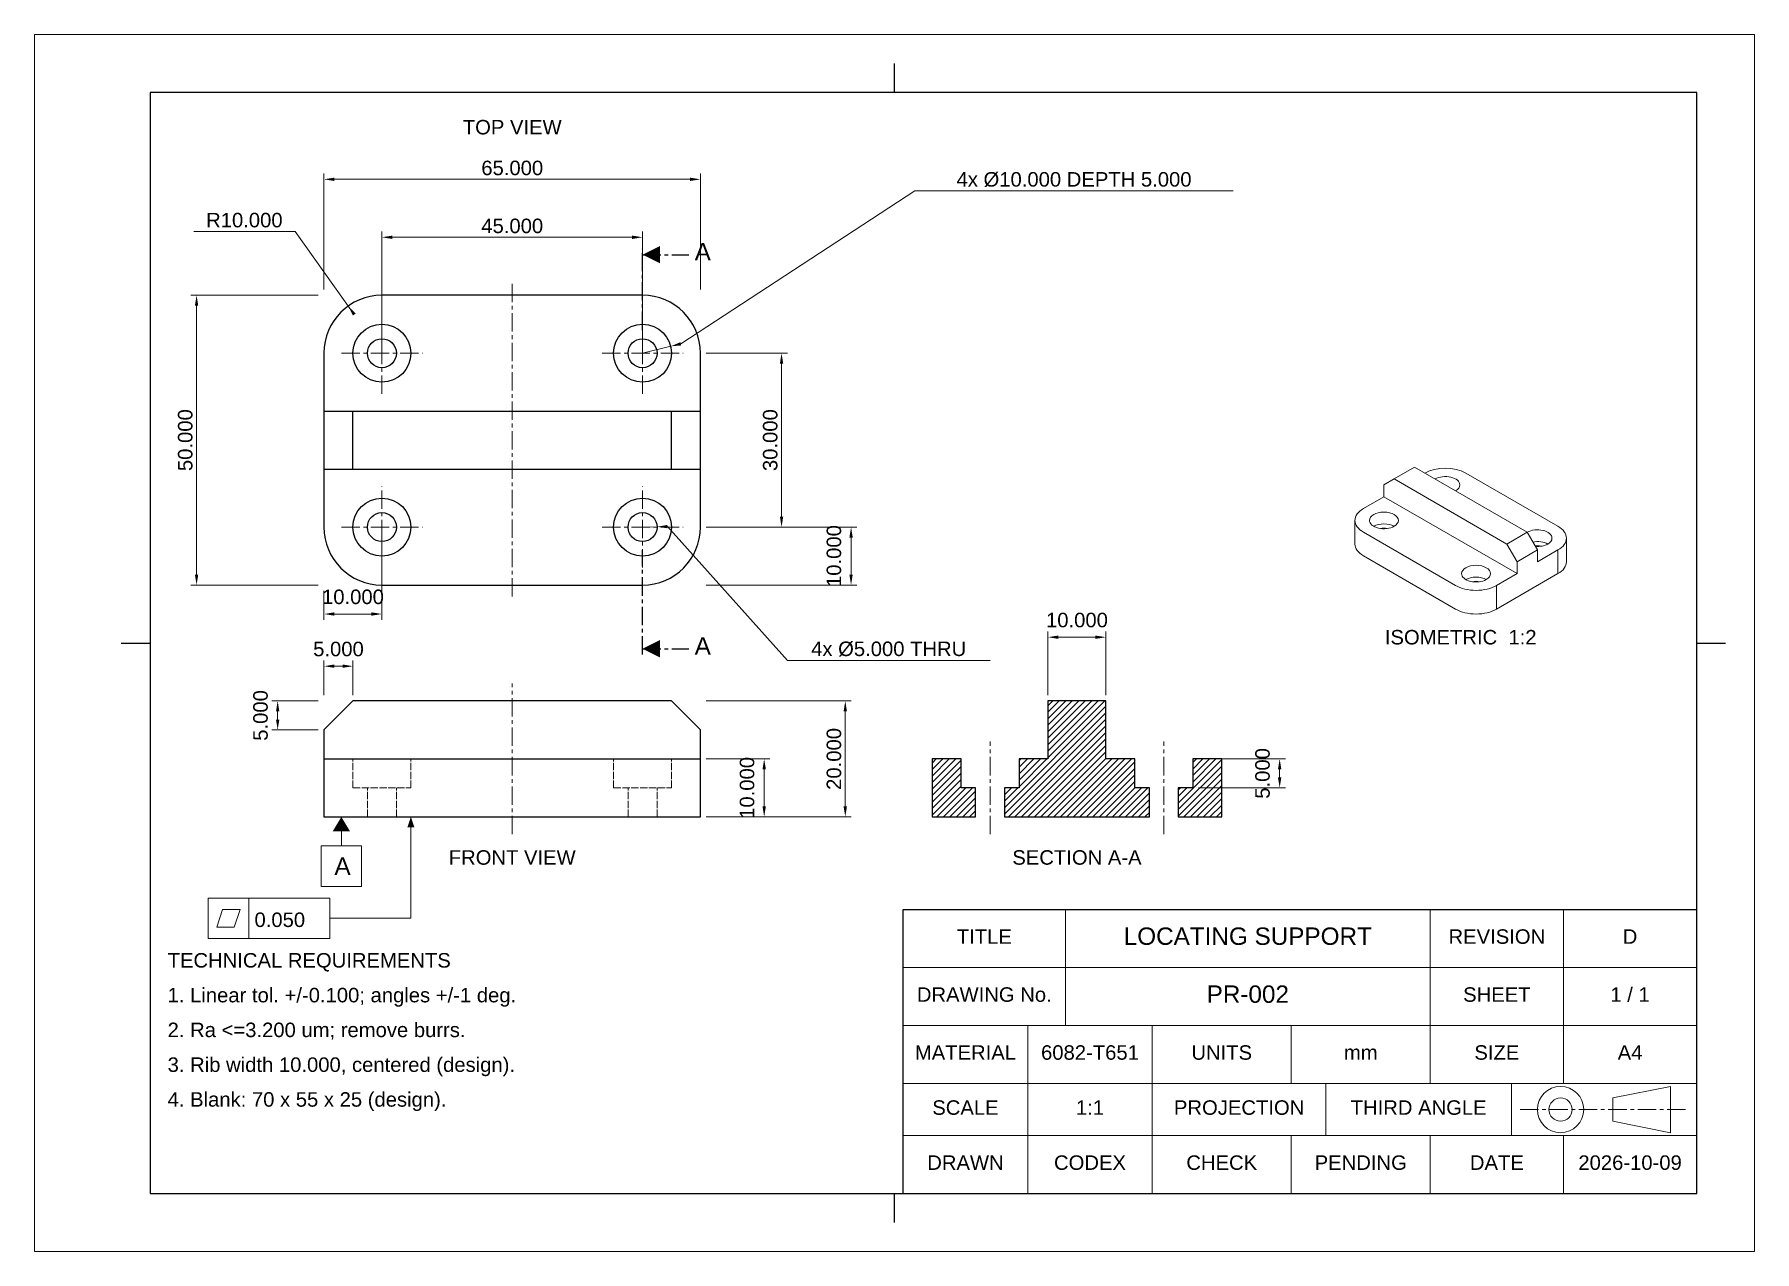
# Paper-space layout 'Layout1' of a CAD drawing. Header units: millimetres. Extents: x 0 to 297, y 0 to 210.
# The model-space entities are those that its viewports show. They can reach past a viewport. Long polylines and large blocks are cut down to what shows.
import ezdxf
from ezdxf.enums import TextEntityAlignment as Align

# ---------------------------------------------------------------- set-up
doc = ezdxf.new("R2010")
doc.units = ezdxf.units.MM
doc.linetypes.add('CENTER', pattern=[5.08, 3.175, -0.635, 0.635, -0.635])
doc.linetypes.add('DASHED', pattern=[1.524, 1.27, -0.254])
doc.layers.get('0').update_dxf_attribs({"lineweight": 13})
doc.layers.get('Defpoints').update_dxf_attribs({"lineweight": 13})
for name, color, linetype, lineweight in [('CENTER', 1, 'CENTER', 13), ('CUTTING', 7, 'CENTER', 25), ('DIMENSIONS', 7, 'CONTINUOUS', 13), ('FRAME', 7, 'Continuous', 25), ('HIDDEN', 8, 'DASHED', 13), ('ISOMETRIC', 7, 'Continuous', 18), ('NOTES', 7, 'CONTINUOUS', 13), ('OUTLINE', 7, 'CONTINUOUS', 25), ('SECTION', 7, 'Continuous', 9), ('TITLEBLOCK', 7, 'Continuous', 18)]:
    doc.layers.add(name, color=color, linetype=linetype, lineweight=lineweight)
doc.styles.add('ANNOTATION', font='arial.ttf')
doc.dimstyles.new('MM_1TO1', dxfattribs={"dimtxt": 2.5, "dimasz": 1.8, "dimexe": 1, "dimexo": 1, "dimgap": 0.7, "dimtad": 1, "dimdec": 3, "dimrnd": 1e-06, "dimzin": 0, "dimdsep": 46, "dimtxsty": 'ANNOTATION', "dimcen": 2.5, "dimadec": 3, "dimazin": 3, "dimtfac": 1, "dimtdec": 3, "dimtmove": 0, "dimatfit": 3, "dimlwd": 13, "dimlwe": 13})
pattern_1 = [(45, (0, 0), (-0.561266, 0.561266), [])]

# ---------------------------------------------------------------- blocks, each defined once
blk = doc.blocks.new('_CLOSEDFILLED')
at = {"color": 0, "linetype": 'BYBLOCK'}
blk.add_solid([(-1, 0.16), (0, 0), (-1, -0.16)], dxfattribs=at)
blk = doc.blocks.new('*D13')
at = {"lineweight": 13}
for p, q in [((45, 176), (27.5, 176)), ((55.23, 161.67), (45, 176))]:
    blk.add_line(p, q, dxfattribs=at)
at = {"layer": 'Defpoints'}
for p in [(54.19, 163.14), (60, 155)]:
    blk.add_point(p, dxfattribs=at)
at = {"layer": 'DIMENSIONS', "xscale": 1.8, "yscale": 1.8, "rotation": 125.5376777919744}
blk.add_blockref('_CLOSEDFILLED', (54.19, 163.14), dxfattribs=at)
at = {"layer": 'DIMENSIONS', "insert": (36.25, 177.95), "char_height": 2.5, "attachment_point": 5, "style": 'ANNOTATION'}
blk.add_mtext('R10.000', dxfattribs=at)
blk = doc.blocks.new('*D14')
at = {"color": 0, "lineweight": 13}
for p, q in [((111.6, 156.62), (152, 183)), ((152, 183), (207, 183)), ((105, 155), (109.86, 156.19))]:
    blk.add_line(p, q, dxfattribs=at)
at = {"layer": 'Defpoints'}
for p in [(105, 155), (109.86, 156.19)]:
    blk.add_point(p, dxfattribs=at)
at = {"layer": 'DIMENSIONS', "color": 0, "xscale": 1.8, "yscale": 1.8, "rotation": 193.78159723565344}
blk.add_blockref('_CLOSEDFILLED', (109.86, 156.19), dxfattribs=at)
at = {"layer": 'DIMENSIONS', "color": 0, "insert": (179.5, 184.95), "char_height": 2.5, "width": 55, "attachment_point": 5, "style": 'ANNOTATION'}
blk.add_mtext('4x %%c10.000 DEPTH 5.000', dxfattribs=at)
blk = doc.blocks.new('*D15')
at = {"color": 0, "lineweight": 13}
for p, q in [((105, 125), (107.5, 125.05)), ((109.3, 125.08), (130, 102)), ((130, 102), (165, 102))]:
    blk.add_line(p, q, dxfattribs=at)
at = {"layer": 'Defpoints'}
for p in [(105, 125), (107.5, 125.05)]:
    blk.add_point(p, dxfattribs=at)
at = {"layer": 'DIMENSIONS', "color": 0, "xscale": 1.8, "yscale": 1.8, "rotation": 181.08092418666084}
blk.add_blockref('_CLOSEDFILLED', (107.5, 125.05), dxfattribs=at)
at = {"layer": 'DIMENSIONS', "color": 0, "insert": (147.5, 103.95), "char_height": 2.5, "width": 35, "attachment_point": 5, "style": 'ANNOTATION'}
blk.add_mtext('4x %%c5.000 THRU', dxfattribs=at)

msp = doc.modelspace()

# ---------------------------------------------------------------- hatches: boundary and pattern name
at = {"layer": 'SECTION'}
h = msp.add_hatch(dxfattribs=at)
h.set_pattern_fill('ANSI31', scale=0.5)
h.set_pattern_definition(pattern_1)
h.paths.add_polyline_path([(167.5, 75), (192.5, 75), (192.5, 80), (190, 80), (190, 85), (185, 85), (185, 95), (175, 95), (175, 85), (170, 85), (170, 80), (167.5, 80)])
h = msp.add_hatch(dxfattribs=at)
h.set_pattern_fill('ANSI31', scale=0.5)
h.set_pattern_definition(pattern_1)
h.paths.add_polyline_path([(155, 75), (162.5, 75), (162.5, 80), (160, 80), (160, 85), (155, 85)])
h = msp.add_hatch(dxfattribs=at)
h.set_pattern_fill('ANSI31', scale=0.5)
h.set_pattern_definition(pattern_1)
h.paths.add_polyline_path([(197.5, 75), (205, 75), (205, 85), (200, 85), (200, 80), (197.5, 80)])

# ---------------------------------------------------------------- linework, layer by layer
at = {"layer": 'CENTER'}
for p, q in [((82.5, 113), (82.5, 167)), ((60, 148), (60, 162)), ((105, 148), (105, 162)), ((53, 155), (67, 155)), ((98, 155), (112, 155)), ((60, 118), (60, 132)), ((105, 118), (105, 132)), ((53, 125), (67, 125)), ((98, 125), (112, 125)), ((82.5, 72), (82.5, 98)), ((165, 72), (165, 88)), ((195, 72), (195, 88))]:
    msp.add_line(p, q, dxfattribs=at)
at = {"layer": 'CENTER', "lineweight": 13}
msp.add_line((256.5, 24.5), (285.5, 24.5), dxfattribs=at)
at = {"layer": 'CUTTING'}
for p, q in [((105, 159), (105, 173)), ((105, 172), (113, 172)), ((105, 103), (105, 121)), ((105, 104), (113, 104))]:
    msp.add_line(p, q, dxfattribs=at)
for points in [[(105, 172), (108, 173.5), (108, 170.5)], [(105, 104), (108, 105.5), (108, 102.5)]]:
    msp.add_solid(points, dxfattribs=at)
at = {"layer": 'DIMENSIONS'}
for p, q in [((65, 57.5), (65, 75)), ((53, 72.5), (53, 70)), ((56.5, 70), (49.5, 70)), ((49.5, 70), (49.5, 63)), ((56.5, 63), (56.5, 70)), ((49.5, 63), (56.5, 63)), ((51, 61), (30, 61)), ((30, 61), (30, 54)), ((37, 54), (37, 61)), ((51, 54), (51, 61)), ((32.5, 59), (31.5, 56)), ((35.5, 59), (32.5, 59)), ((34.5, 56), (35.5, 59)), ((51, 57.5), (65, 57.5)), ((30, 54), (51, 54)), ((31.5, 56), (34.5, 56))]:
    msp.add_line(p, q, dxfattribs=at)
for points in [[(53, 75), (51.5, 72.5), (54.5, 72.5)], [(65, 75), (64.4, 73.2), (65.6, 73.2)]]:
    msp.add_solid(points, dxfattribs=at)
at = {"layer": 'FRAME', "lineweight": 13}
for p, q in [((297, 210), (0, 210)), ((0, 210), (0, 0)), ((297, 0), (297, 210)), ((0, 0), (297, 0))]:
    msp.add_line(p, q, dxfattribs=at)
at = {"layer": 'FRAME'}
for p, q in [((148.5, 200), (148.5, 205)), ((287, 200), (20, 200)), ((20, 200), (20, 10)), ((287, 10), (287, 200)), ((15, 105), (20, 105)), ((287, 105), (292, 105)), ((20, 10), (287, 10)), ((148.5, 5), (148.5, 10))]:
    msp.add_line(p, q, dxfattribs=at)
at = {"layer": 'HIDDEN'}
for p, q in [((55, 80), (55, 85)), ((65, 80), (65, 85)), ((100, 80), (100, 85)), ((110, 80), (110, 85)), ((55, 80), (65, 80)), ((57.5, 75), (57.5, 80)), ((62.5, 75), (62.5, 80)), ((100, 80), (110, 80)), ((102.5, 75), (102.5, 80)), ((107.5, 75), (107.5, 80))]:
    msp.add_line(p, q, dxfattribs=at)
at = {"layer": 'ISOMETRIC'}
for p, q in [((238.3033, 135.3404), (234.7678, 133.2992)), ((257.7487, 124.1136), (238.3033, 135.3404)), ((247.1421, 134.3198), (263.052, 125.1342)), ((234.7678, 133.2992), (233, 132.2785)), ((233, 132.2785), (233, 130.2373)), ((254.2132, 122.0723), (234.7678, 133.2992)), ((229.4645, 128.1961), (233, 130.2373)), ((233, 130.2373), (255.981, 116.9692)), ((228, 122.0723), (228, 126.1548)), ((229.4645, 124.1136), (245.3744, 114.928)), ((257.7487, 124.1136), (254.2132, 122.0723)), ((255.981, 119.0105), (254.2132, 122.0723)), ((259.5165, 121.0517), (257.7487, 124.1136)), ((264.5165, 119.0105), (264.5165, 123.093)), ((229.4645, 120.0311), (245.3744, 110.8455)), ((259.5165, 121.0517), (255.981, 119.0105)), ((255.981, 116.9692), (255.981, 119.0105)), ((259.5165, 119.0105), (263.052, 121.0517)), ((259.5165, 119.0105), (259.5165, 121.0517)), ((263.052, 116.9692), (263.052, 121.0517)), ((252.4454, 114.928), (255.981, 116.9692)), ((252.4454, 110.8455), (263.052, 116.9692)), ((252.4454, 110.8455), (252.4454, 114.928))]:
    msp.add_line(p, q, dxfattribs=at)
for centre, major_axis, start_param, end_param in [((243.6066, 132.2785), (-5, 0), 3.92699082, 5.49778714), ((243.6066, 132.2785), (2.5, 0), 0, 2.35619449), ((243.6066, 132.2785), (2.5, 0), 5.49778714, 0), ((233, 126.1548), (5, 0), 2.35619449, 3.14159265), ((233, 126.1548), (5, 0), 3.14159265, 3.92699082), ((233, 126.1548), (2.5, 0), 0, 3.14159265), ((233, 126.1548), (2.5, 0), 3.14159265, 5.49778714), ((233, 124.1136), (2.5, 0), 0.78539816, 2.35619449), ((233, 124.1136), (1.25, 0), 1.08410137, 2.05749128), ((233, 126.1548), (2.5, 0), 5.49778714, 0), ((259.5165, 123.093), (5, 0), 0, 0.78539816), ((233, 122.0723), (5, 0), 3.14159265, 3.92699082), ((259.5165, 123.093), (2.5, 0), 0, 2.35619449), ((259.5165, 121.0517), (2.5, 0), 0.78539816, 1.89254688), ((259.5165, 121.0517), (1.25, 0), 1.08410137, 1.89254688), ((259.5165, 123.093), (2.5, 0), 4.57049193, 5.49778714), ((259.5165, 123.093), (2.5, 0), 5.49778714, 0), ((259.5165, 123.093), (5, 0), 5.49778714, 0), ((259.5165, 119.0105), (5, 0), 5.49778714, 0), ((248.9099, 116.9692), (2.5, 0), 0, 3.14159265), ((248.9099, 116.9692), (2.5, 0), 3.14159265, 5.49778714), ((248.9099, 114.928), (2.5, 0), 0.78539816, 2.35619449), ((248.9099, 116.9692), (2.5, 0), 5.49778714, 0), ((248.9099, 116.9692), (-5, 0), 0.78539816, 2.35619449), ((248.9099, 114.928), (1.25, 0), 1.08410137, 2.05749128), ((248.9099, 112.8868), (-5, 0), 0.78539816, 2.35619449)]:
    msp.add_ellipse(centre, major_axis=major_axis, ratio=0.57735027, start_param=start_param, end_param=end_param, dxfattribs=at)
at = {"layer": 'OUTLINE'}
for p, q in [((105, 165), (60, 165)), ((50, 155), (50, 125)), ((115, 125), (115, 155)), ((50, 145), (115, 145)), ((55, 135), (55, 145)), ((110, 135), (110, 145)), ((50, 135), (115, 135)), ((60, 115), (105, 115)), ((55, 95), (50, 90)), ((110, 95), (55, 95)), ((115, 90), (110, 95)), ((185, 95), (175, 95)), ((175, 95), (175, 85)), ((185, 85), (185, 95)), ((50, 90), (50, 75)), ((115, 75), (115, 90)), ((50, 85), (115, 85)), ((160, 85), (155, 85)), ((155, 85), (155, 75)), ((160, 80), (160, 85)), ((175, 85), (170, 85)), ((170, 85), (170, 80)), ((190, 85), (185, 85)), ((190, 80), (190, 85)), ((205, 85), (200, 85)), ((200, 85), (200, 80)), ((205, 75), (205, 85)), ((162.5, 80), (160, 80)), ((162.5, 75), (162.5, 80)), ((170, 80), (167.5, 80)), ((167.5, 80), (167.5, 75)), ((192.5, 80), (190, 80)), ((192.5, 75), (192.5, 80)), ((200, 80), (197.5, 80)), ((197.5, 80), (197.5, 75)), ((50, 75), (115, 75)), ((155, 75), (162.5, 75)), ((167.5, 75), (192.5, 75)), ((197.5, 75), (205, 75))]:
    msp.add_line(p, q, dxfattribs=at)
for centre, radius in [((60, 155), 5), ((60, 155), 2.5), ((105, 155), 5), ((105, 155), 2.5), ((60, 125), 5), ((105, 125), 5), ((60, 125), 2.5), ((105, 125), 2.5)]:
    msp.add_circle(centre, radius, dxfattribs=at)
for centre, start, end in [((60, 155), 90, 180), ((105, 155), 0, 90), ((60, 125), 180, -90), ((105, 125), -90, 0)]:
    msp.add_arc(centre, 10, start, end, dxfattribs=at)
at = {"layer": 'TITLEBLOCK', "lineweight": 25}
for p, q in [((150, 10), (150, 59)), ((150, 59), (287, 59))]:
    msp.add_line(p, q, dxfattribs=at)
at = {"layer": 'TITLEBLOCK', "lineweight": 13}
for p, q in [((178, 49), (178, 59)), ((264, 49), (264, 59)), ((178, 39), (178, 49)), ((264, 39), (264, 49)), ((171.5, 29), (171.5, 39)), ((217, 29), (217, 39)), ((264, 29), (264, 39)), ((171.5, 20), (171.5, 29)), ((223, 20), (223, 29)), ((171.5, 10), (171.5, 20)), ((217, 10), (217, 20)), ((264, 10), (264, 20))]:
    msp.add_line(p, q, dxfattribs=at)
at = {"layer": 'TITLEBLOCK', "lineweight": 18}
for p, q in [((241, 29), (241, 59)), ((150, 49), (287, 49)), ((150, 39), (287, 39)), ((193, 10), (193, 39)), ((150, 29), (287, 29)), ((255, 20), (255, 29)), ((282.5, 28.5), (272.5, 26.5)), ((282.5, 20.5), (282.5, 28.5)), ((272.5, 26.5), (272.5, 22.5)), ((272.5, 22.5), (282.5, 20.5)), ((150, 20), (287, 20)), ((241, 10), (241, 20))]:
    msp.add_line(p, q, dxfattribs=at)
for radius in [4, 2]:
    msp.add_circle((263.5, 24.5), radius, dxfattribs=at)

# ---------------------------------------------------------------- texts
at = {"layer": 'NOTES', "style": 'ANNOTATION'}
for s, p in [('TOP VIEW', (82.5, 192)), ('ISOMETRIC  1:2', (246.2583, 104)), ('FRONT VIEW', (82.5, 66)), ('SECTION A-A', (180, 66))]:
    msp.add_text(s, height=2.5, dxfattribs=at).set_placement(p, align=Align.BOTTOM_CENTER)
for s, height, p in [('A', 3, (114, 171)), ('A', 3, (114, 103)), ('A', 3, (51.8, 65)), ('0.050', 2.5, (38, 56)), ('TECHNICAL REQUIREMENTS', 2.5, (23, 49)), ('1. Linear tol. +/-0.100; angles +/-1 deg.', 2.5, (23, 43)), ('2. Ra <=3.200 um; remove burrs.', 2.5, (23, 37)), ('3. Rib width 10.000, centered (design).', 2.5, (23, 31)), ('4. Blank: 70 x 55 x 25 (design).', 2.5, (23, 25))]:
    msp.add_text(s, height=height, dxfattribs=at).set_placement(p)
at = {"layer": 'TITLEBLOCK', "style": 'ANNOTATION'}
for s, height, p in [('TITLE', 2.5, (164, 54.347)), ('LOCATING SUPPORT', 3, (209.5, 54.4164)), ('REVISION', 2.5, (252.5, 54.347)), ('D', 2.5, (275.5, 54.347)), ('DRAWING No.', 2.5, (164, 44.347)), ('PR-002', 3, (209.5, 44.4164)), ('SHEET', 2.5, (252.5, 44.347)), ('1 / 1', 2.5, (275.5, 44.347)), ('MATERIAL', 2.5, (160.75, 34.347)), ('6082-T651', 2.5, (182.25, 34.347)), ('UNITS', 2.5, (205, 34.347)), ('mm', 2.5, (229, 34.347)), ('SIZE', 2.5, (252.5, 34.347)), ('A4', 2.5, (275.5, 34.347)), ('SCALE', 2.5, (160.75, 24.847)), ('1:1', 2.5, (182.25, 24.847)), ('PROJECTION', 2.5, (208, 24.847)), ('THIRD ANGLE', 2.5, (239, 24.847)), ('DRAWN', 2.5, (160.75, 15.347)), ('CODEX', 2.5, (182.25, 15.347)), ('CHECK', 2.5, (205, 15.347)), ('PENDING', 2.5, (229, 15.347)), ('DATE', 2.5, (252.5, 15.347)), ('2026-10-09', 2.5, (275.5, 15.347))]:
    msp.add_text(s, height=height, dxfattribs=at).set_placement(p, align=Align.MIDDLE_CENTER)

# ---------------------------------------------------------------- dimensions: what is measured, and where the dimension line sits
at = {"layer": 'DIMENSIONS'}
for base, p1, p2 in [((50, 185), (50, 165), (115, 165)), ((60, 175), (60, 155), (105, 155)), ((50, 110), (50, 115), (60, 125)), ((175, 106), (175, 95), (185, 95)), ((50, 101), (50, 95), (55, 95))]:
    msp.add_linear_dim(base=base, p1=p1, p2=p2, dimstyle='MM_1TO1', override={"dimlwd": 13, "dimlwe": 13}, dxfattribs=at).render()
for p1, p2, text, picture, middle in [((100.1439, 153.8089), (109.8561, 156.1911), '4x <> DEPTH 5.000', '*D14', (152, 183)), ((102.5004, 124.9528), (107.4996, 125.0472), '4x <> THRU', '*D15', (130, 102))]:
    dim = msp.add_diameter_dim_2p(p1=p1, p2=p2, text=text, dimstyle='MM_1TO1', override={"dimtih": 1, "dimtoh": 1, "dimlwd": 13, "dimlwe": 13}, dxfattribs=at)
    dim.commit()
    dim.dimension.update_dxf_attribs({"geometry": picture, "text_midpoint": middle, "dimtype": 163})
dim = msp.add_radius_dim(center=(60, 155), mpoint=(54.1876, 163.1373), dimstyle='MM_1TO1', override={"dimtih": 1, "dimtoh": 1, "dimlwd": 13, "dimlwe": 13}, dxfattribs=at)
dim.commit()
dim.dimension.update_dxf_attribs({"geometry": '*D13', "text_midpoint": (45, 176), "dimtype": 164})
for base, p1, p2 in [((28, 115), (50, 115), (50, 165)), ((129, 125), (115, 125), (115, 155)), ((141, 115), (115, 115), (115, 125)), ((42, 90), (50, 90), (50, 95)), ((140, 75), (115, 75), (115, 95)), ((215, 80), (200, 80), (200, 85)), ((126, 75), (115, 75), (115, 85))]:
    msp.add_linear_dim(base=base, p1=p1, p2=p2, angle=90, dimstyle='MM_1TO1', override={"dimlwd": 13, "dimlwe": 13}, dxfattribs=at).render()

psp = doc.layouts.get("Layout1")

# ---------------------------------------------------------------- viewports
at = {"layer": 'VIEWPORTS'}
psp.add_viewport(center=(148.5, 105), size=(297, 210), view_center_point=(148.5, 105), view_height=210, dxfattribs=at)

doc.saveas('drawing.dxf')
